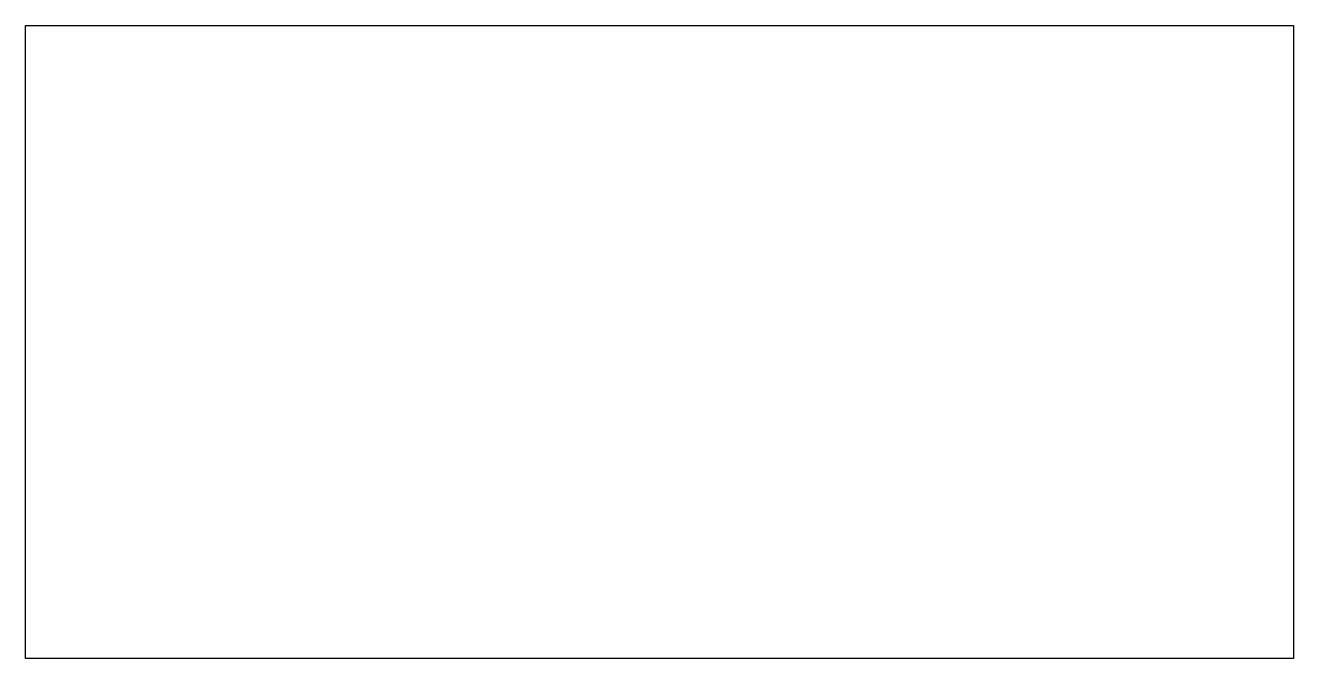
# Model space of a CAD drawing. Header units: inches. Extents: x 23.11 to 26.99, y 11.02 to 12.96.
import ezdxf

# ---------------------------------------------------------------- set-up
doc = ezdxf.new("R2010")
doc.units = ezdxf.units.IN
doc.header["$MEASUREMENT"] = 0
picture_1 = doc.add_image_def('image1.bmp', size_in_pixel=(613, 306))

msp = doc.modelspace()

# ---------------------------------------------------------------- pictures from other files: only their frames are drawn
image = msp.add_image(picture_1, insert=(23.1071, 11.0198), size_in_units=(3.8856, 1.9396))
image.dxf.flags = 7

doc.saveas('drawing.dxf')
